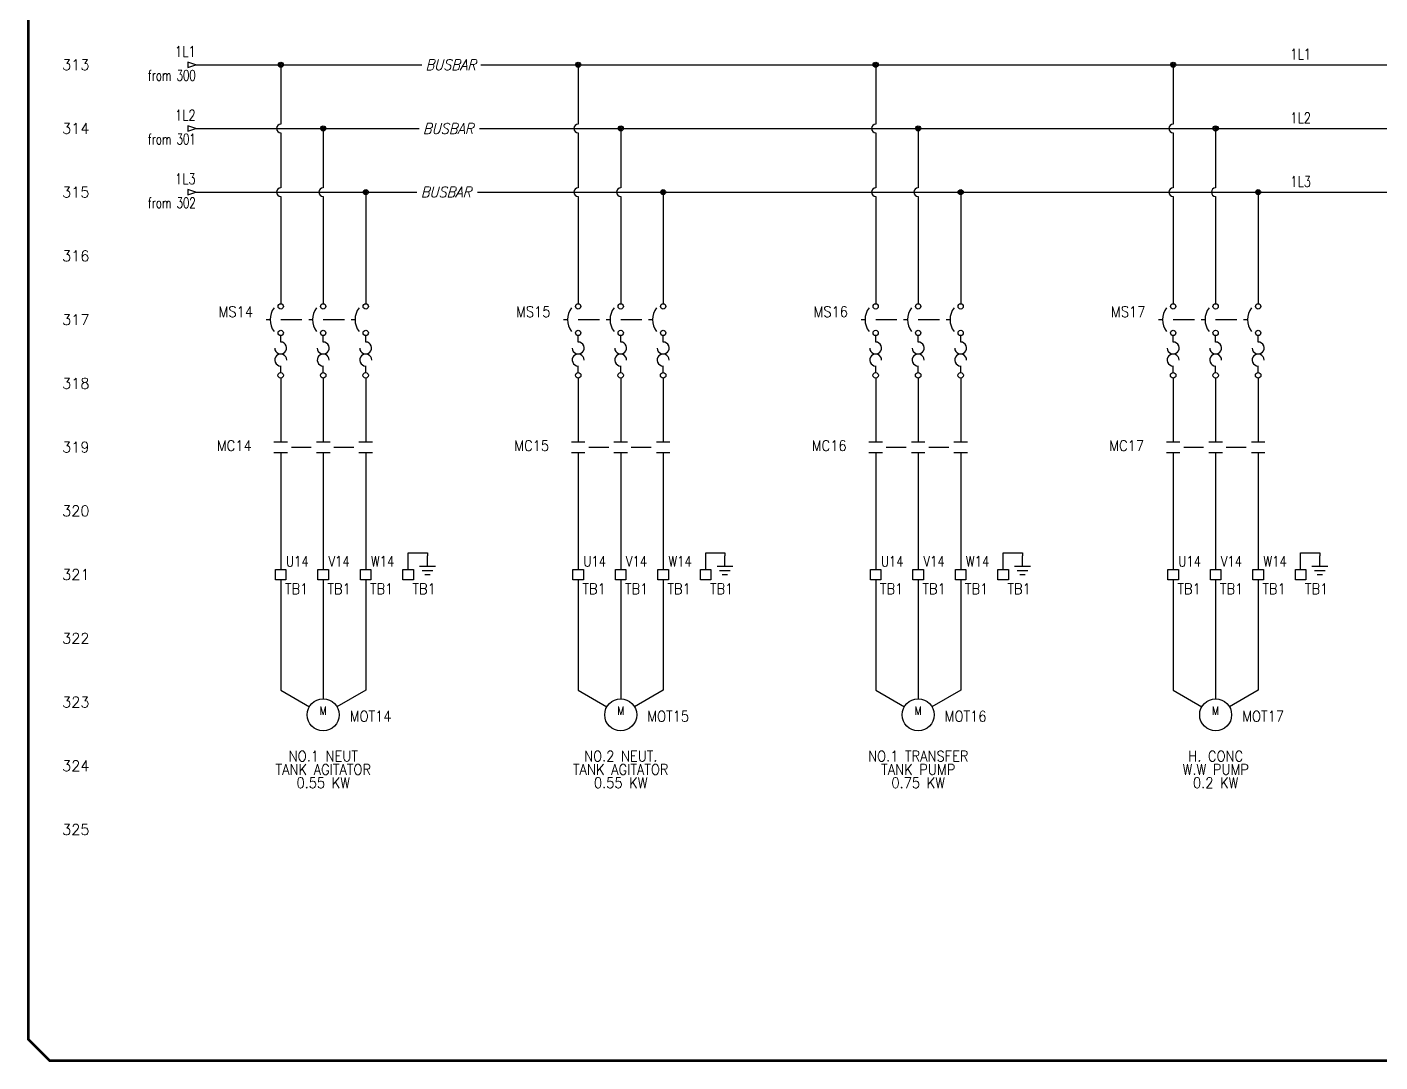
# Model space of a CAD drawing. Header units: inches. Extents: x 0 to 33.5, y 0 to 22.4.
# Drawn here: x 0.02 to 15.93, y 0.02 to 12.19 of the extents above; entities that cross this region are included whole.
import ezdxf
from ezdxf.enums import TextEntityAlignment as Align

# ---------------------------------------------------------------- set-up
doc = ezdxf.new("R2010")
doc.units = ezdxf.units.IN
doc.header["$MEASUREMENT"] = 0
for name, color, linetype in [('DESC', 150, 'Continuous'), ('LINK', 9, 'Continuous'), ('MISC', 7, 'Continuous'), ('SYMS', 7, 'Continuous'), ('TAGS', 150, 'Continuous'), ('TERMS', 123, 'Continuous'), ('TITLE', 7, 'Continuous'), ('WIRENO', 72, 'Continuous'), ('WIREREF_DEST', 52, 'Continuous'), ('WIRES', 7, 'Continuous'), ('XREF', 7, 'Continuous')]:
    doc.layers.add(name, color=color, linetype=linetype)
doc.styles.add('ITALIC', font='ITALIC')
doc.styles.add('SIMPLEX', font='SIMPLEX')
doc.styles.get("Standard").update_dxf_attribs({"font": 'arial.ttf'})
doc.styles.add('WD', font='romans.shx')

# ---------------------------------------------------------------- blocks, each defined once
blk = doc.blocks.new('Drawing01')
at = {"layer": 'TITLE', "const_width": 0.0312}
blk.add_lwpolyline([(30.594, 0.281), (30.594, 22.177), (30.344, 22.427), (0.281, 22.427), (0.031, 22.177), (0.031, 0.281), (0.281, 0.031), (30.344, 0.031)], close=True, dxfattribs=at)
at = {"layer": 'TITLE', "color": 1, "style": 'ITALIC'}
for tag, height, p in [('TITLE#1', 0.125, (32.156, 3.406)), ('TITLE#2', 0.125, (32.156, 3.204)), ('TITLE#3', 0.125, (32.156, 3.001)), ('TITLE#4', 0.125, (32.156, 2.799)), ('DWG#', 0.2, (32.156, 0.826))]:
    blk.add_attdef(tag, text='', height=height, dxfattribs=at).set_placement(p, align=Align.CENTER)
at = {"layer": 'TITLE', "color": 1, "style": 'SIMPLEX'}
blk.add_attdef('CAD#', (30.826, 1.958), '', height=0.0938, rotation=90, dxfattribs=at)
at = {"layer": 'TITLE', "color": 1}
for tag, p, height, style in [('ENGINEER', (31.237, 1.958), 0.0938, 'ITALIC'), ('CHKDBY', (32.424, 1.958), 0.0938, 'ITALIC'), ('JOB#', (31.464, 1.644), 0.0938, 'SIMPLEX'), ('DRAWNBY', (32.494, 1.644), 0.0938, 'ITALIC'), ('SCALE', (31.353, 1.344), 0.0938, 'SIMPLEX'), ('DATE', (32.408, 1.344), 0.0938, 'SIMPLEX'), ('SHTS', (32.532, 0.25), 0.2, 'ITALIC')]:
    blk.add_attdef(tag, p, '', height=height, dxfattribs=dict(at, style=style))
at = {"layer": 'TITLE', "color": 1, "style": 'ITALIC'}
blk.add_attdef('SH#', text='', height=0.2, dxfattribs=at).set_placement((31.881, 0.25), align=Align.RIGHT)
at = {"layer": 'TITLE', "color": 7, "flags": 9}
blk.add_attdef('WD_TB', (31.219, 0.031), '', height=0.125, dxfattribs=at)
blk = doc.blocks.new('WDDOT')
for radius in [0.03, 0.0187, 0.00929]:
    blk.add_circle((0, 0), radius)
blk = doc.blocks.new('WD_WNH')
at = {"linetype": 'Continuous', "style": 'WD', "width": 0.8}
blk.add_attdef('WIRENO', text='', height=0.125, dxfattribs=at).set_placement((0, 0.062), align=Align.CENTER)
at = {"style": 'WD', "flags": 1}
for tag, p in [('W01USER', (0, 0.078)), ('W02USER', (0, 0.07)), ('W03USER', (0, 0.062)), ('W04USER', (0, 0.055)), ('W05USER', (0, 0.047)), ('W06USER', (0, 0.039)), ('W07USER', (0, 0.031)), ('W08USER', (0, 0.023)), ('W09USER', (0, 0.016)), ('W10USER', (0, 0.008))]:
    blk.add_attdef(tag, text='', height=0.005, dxfattribs=at).set_placement(p, align=Align.CENTER)
blk = doc.blocks.new('VMO13')
blk.add_circle((0, 0), 0.188)
at = {"style": 'WD'}
for tag, p, width in [('INST', (0.318, 0.263), 0.7), ('LOC', (0.318, 0.094), 0.7), ('TAG1', (0.312, -0.079), 0.9)]:
    blk.add_attdef(tag, p, '', height=0.125, dxfattribs=dict(at, width=width))
at = {"style": 'WD', "flags": 9}
blk.add_attdef('FAMILY', text='', height=0.01, dxfattribs=at).set_placement((-0.005, 0.17), align=Align.CENTER)
at = {"linetype": 'Continuous', "style": 'WD', "flags": 1}
for tag, p in [('CAT', (0, 0.159)), ('MFG', (0, 0.14))]:
    blk.add_attdef(tag, text='', height=0.01, dxfattribs=at).set_placement(p, align=Align.MIDDLE)
at = {"style": 'WD', "flags": 1}
for tag, p in [('X2TERM02', (0, 0.188)), ('X0TERM03', (-0.162, 0.094)), ('X0TERM01', (0.162, 0.094)), ('X0TERM04', (0.133, -0.133))]:
    blk.add_attdef(tag, p, '', height=0.0125, dxfattribs=at)
at = {"style": 'WD'}
for tag, height, width, p in [('RATING1', 0.1, 0.8, (0, 0)), ('DESC1', 0.125, 0.9, (0.001, -0.549)), ('DESC2', 0.125, 0.9, (0.001, -0.706)), ('DESC3', 0.125, 0.9, (0.001, -0.862)), ('RATING3', 0.125, 0.8, (0.001, -1.018)), ('RATING4', 0.125, 0.8, (0.001, -1.174)), ('WDTAGALT', 0.125, 0.7, (0, -1.344))]:
    blk.add_attdef(tag, text='', height=height, dxfattribs=dict(at, width=width)).set_placement(p, align=Align.CENTER)
at = {"linetype": 'Continuous', "style": 'WD', "flags": 9}
blk.add_attdef('ASSYCODE', text='', height=0.01, dxfattribs=at).set_placement((0, 0.125), align=Align.CENTER)
at = {"style": 'WD', "width": 0.8}
blk.add_attdef('RATING2', text='', height=0.1, dxfattribs=at).set_placement((0, -0.031), align=Align.TOP_CENTER)
blk = doc.blocks.new('VCB11TH')
for p, q in [((-0.171, 0), (-0.125, 0)), ((0, -0.264), (0, -0.188)), ((0, -0.623), (0, -0.545))]:
    blk.add_line(p, q)
for centre, radius in [((0, 0.156), 0.0312), ((0, -0.156), 0.0312), ((0, -0.655), 0.0322)]:
    blk.add_circle(centre, radius)
for centre, radius, start, end in [((0.109, 0), 0.234, 143.1301, 216.8699), ((0, -0.334), 0.0703, 180, 90.001), ((0, -0.475), 0.0703, 0.001, 270.002)]:
    blk.add_arc(centre, radius, start, end)
at = {"style": 'WD'}
for tag, width, p in [('INST', 0.7, (-0.328, 0.406)), ('LOC', 0.7, (-0.328, 0.219)), ('TAG1', 0.9, (-0.326, 0.031)), ('RATING1', 0.7, (-0.328, -0.156)), ('DESC1', 0.7, (-0.328, -0.344)), ('DESC2', 0.7, (-0.328, -0.531))]:
    blk.add_attdef(tag, text='', height=0.125, dxfattribs=dict(at, width=width)).set_placement(p, align=Align.RIGHT)
for tag, height, flags, p in [('TERM01', 0.125, 8, (-0.055, 0.238)), ('CONTACT', 0.01, 9, (-0.129, -0.131)), ('FAMILY', 0.01, 9, (-0.142, -0.036)), ('MFG', 0.01, 9, (-0.142, -0.088)), ('CAT', 0.01, 9, (-0.142, -0.073))]:
    blk.add_attdef(tag, text='', height=height, dxfattribs=dict(at, flags=flags)).set_placement(p, align=Align.RIGHT)
at = {"style": 'WD', "flags": 1}
for tag, p in [('X2TERM01', (0, 0.188)), ('X8TERM02', (0, -0.686))]:
    blk.add_attdef(tag, p, '', height=0.0125, dxfattribs=at)
at = {"style": 'WD'}
for tag, p in [('X4LINK', (-0.25, 0)), ('X1LINK', (0, 0))]:
    blk.add_attdef(tag, p, '', height=0.01, dxfattribs=at)
at = {"style": 'WD', "width": 0.7}
blk.add_attdef('XREF', (0.188, -0.062), '', height=0.125, dxfattribs=at)
at = {"style": 'WD', "flags": 9}
blk.add_attdef('ASSYCODE', text='', height=0.01, dxfattribs=at).set_placement((-0.153, -0.106), align=Align.CENTER)
at = {"style": 'WD', "flags": 8}
blk.add_attdef('TERM02', text='', height=0.125, dxfattribs=at).set_placement((-0.041, -0.712), align=Align.TOP_RIGHT)
blk = doc.blocks.new('VCB21TH')
for p, q in [((-0.171, 0), (-0.125, 0)), ((0, -0.264), (0, -0.188)), ((0, -0.623), (0, -0.545))]:
    blk.add_line(p, q)
for centre, radius in [((0, 0.156), 0.0312), ((0, -0.156), 0.0312), ((0, -0.655), 0.0322)]:
    blk.add_circle(centre, radius)
for centre, radius, start, end in [((0.109, 0), 0.234, 143.1301, 216.8699), ((0, -0.334), 0.0703, 180, 90.001), ((0, -0.475), 0.0703, 0.001, 270.002)]:
    blk.add_arc(centre, radius, start, end)
at = {"style": 'WD'}
for tag, width, p in [('INST', 0.7, (-0.332, 0.406)), ('LOC', 0.7, (-0.332, 0.219)), ('TAG2', 0.9, (-0.33, 0.031)), ('RATING1', 0.7, (-0.328, -0.156)), ('DESC1', 0.7, (-0.328, -0.344)), ('DESC2', 0.7, (-0.328, -0.531))]:
    blk.add_attdef(tag, text='', height=0.125, dxfattribs=dict(at, width=width)).set_placement(p, align=Align.RIGHT)
for tag, height, flags, p in [('TERM01', 0.125, 8, (-0.055, 0.238)), ('CONTACT', 0.01, 9, (-0.129, -0.058)), ('FAMILY', 0.01, 9, (-0.142, -0.036))]:
    blk.add_attdef(tag, text='', height=height, dxfattribs=dict(at, flags=flags)).set_placement(p, align=Align.RIGHT)
at = {"style": 'WD', "flags": 1}
for tag, p in [('X2TERM01', (0, 0.188)), ('X8TERM02', (0, -0.686))]:
    blk.add_attdef(tag, p, '', height=0.0125, dxfattribs=at)
at = {"style": 'WD'}
for tag, p in [('X4LINK', (-0.25, 0)), ('X1LINK', (0, 0))]:
    blk.add_attdef(tag, p, '', height=0.01, dxfattribs=at)
at = {"style": 'WD', "width": 0.7}
blk.add_attdef('XREF', (0.188, -0.062), '', height=0.125, dxfattribs=at)
at = {"style": 'WD', "flags": 8}
blk.add_attdef('TERM02', text='', height=0.125, dxfattribs=at).set_placement((-0.041, -0.712), align=Align.TOP_RIGHT)
blk = doc.blocks.new('VMS21')
for p, q in [((-0.08, 0.062), (0.08, 0.062)), ((-0.08, -0.062), (0.08, -0.062))]:
    blk.add_line(p, q)
at = {"style": 'WD'}
for tag, width, p in [('INST', 0.7, (-0.344, 0.312)), ('LOC', 0.7, (-0.344, 0.125)), ('TAG2', 0.9, (-0.342, -0.045)), ('XREF', 0.7, (-0.34, -0.219)), ('DESC1', 0.7, (-0.34, -0.406)), ('DESC2', 0.7, (-0.34, -0.594)), ('DESC3', 0.7, (-0.34, -0.781))]:
    blk.add_attdef(tag, text='', height=0.125, dxfattribs=dict(at, width=width)).set_placement(p, align=Align.RIGHT)
at = {"style": 'WD', "width": 0.9, "flags": 8}
blk.add_attdef('TERM01', text='', height=0.125, dxfattribs=at).set_placement((-0.031, 0.125), align=Align.RIGHT)
at = {"style": 'WD'}
for tag, p, height, flags in [('FAMILY', (-0.181, 0.003), 0.01, 9), ('X2TERM01', (0, 0.062), 0.0125, 1), ('CONTACT', (-0.181, -0.014), 0.01, 1), ('X8TERM02', (0, -0.062), 0.0125, 1)]:
    blk.add_attdef(tag, p, '', height=height, dxfattribs=dict(at, flags=flags))
for tag, p in [('X4LINK', (-0.141, 0)), ('X1LINK', (0.125, 0))]:
    blk.add_attdef(tag, p, '', height=0.01, dxfattribs=at)
at = {"style": 'WD', "width": 0.9, "flags": 8}
blk.add_attdef('TERM02', text='', height=0.125, dxfattribs=at).set_placement((-0.031, -0.125), align=Align.TOP_RIGHT)
blk = doc.blocks.new('VT0001')
for p, q in [((-0.062, 0.062), (0.062, 0.062)), ((-0.062, -0.062), (-0.062, 0.062)), ((0.062, 0.062), (0.062, -0.062)), ((0.062, -0.062), (-0.062, -0.062))]:
    blk.add_line(p, q)
at = {"style": 'WD'}
for tag, p, width in [('INST', (0.062, 0.42), 0.7), ('LOC', (0.062, 0.25), 0.7), ('DESC1', (0.05, -0.385), 0.8)]:
    blk.add_attdef(tag, p, '', height=0.125, dxfattribs=dict(at, width=width))
at = {"linetype": 'Continuous', "style": 'WD'}
for tag, p, height, width, flags in [('TERM01', (0.062, 0.094), 0.125, 0.8, 8), ('TAGSTRIP', (0.05, -0.229), 0.125, 0.9, 8), ('CAT', (0.213, -0.406), 0.109, 0.8, 1), ('DESC2', (0.05, -0.541), 0.125, 0.8, 8), ('DESC3', (0.05, -0.698), 0.125, 0.8, 8)]:
    blk.add_attdef(tag, p, '', height=height, dxfattribs=dict(at, width=width, flags=flags))
at = {"style": 'WD', "flags": 1}
for tag, p, height in [('X4TERM01', (-0.062, 0), 0.0125), ('X4TERMDESC01', (-0.055, -0.023), 0.025), ('X2TERMDESC01', (-0.006, 0.029), 0.025), ('STRIPSEQ', (0, 0), 0.00125), ('X2TERM01', (0, 0.062), 0.0125), ('X2PIN01', (0.033, 0.084), 0.0125), ('X1TERMDESC01', (0.039, 0.007), 0.025), ('X1TERM01', (0.062, 0), 0.0125), ('X1PIN01', (0.087, 0.016), 0.0125), ('X4PIN01', (-0.114, -0.038), 0.0125), ('LINKTERM', (0, -0.002), 0.00125), ('X8TERM01', (0, -0.062), 0.0125), ('X8TERMDESC01', (0, -0.054), 0.025), ('X8PIN01', (0.026, -0.096), 0.0125)]:
    blk.add_attdef(tag, p, '', height=height, dxfattribs=at)
at = {"linetype": 'Continuous', "style": 'WD', "width": 0.8, "flags": 1}
blk.add_attdef('MFG', text='', height=0.109, dxfattribs=at).set_placement((0.088, -0.406), align=Align.RIGHT)
at = {"style": 'WD', "width": 0.7, "flags": 1}
blk.add_attdef('ASSYCODE', (0.062, -0.281), '', height=0.01, dxfattribs=at)
blk = doc.blocks.new('HT0001')
for p, q in [((-0.062, 0.062), (0.062, 0.062)), ((-0.062, -0.062), (-0.062, 0.062)), ((0.062, 0.062), (0.062, -0.062)), ((0.062, -0.062), (-0.062, -0.062))]:
    blk.add_line(p, q)
at = {"style": 'WD'}
for tag, p, width in [('INST', (0.062, 0.42), 0.7), ('LOC', (0.062, 0.25), 0.7), ('DESC1', (0.05, -0.385), 0.8)]:
    blk.add_attdef(tag, p, '', height=0.125, dxfattribs=dict(at, width=width))
at = {"linetype": 'Continuous', "style": 'WD'}
for tag, p, height, width, flags in [('TERM01', (0.062, 0.094), 0.125, 0.8, 8), ('TAGSTRIP', (0.05, -0.229), 0.125, 0.9, 8), ('CAT', (0.213, -0.406), 0.109, 0.8, 1), ('DESC2', (0.05, -0.541), 0.125, 0.8, 8), ('DESC3', (0.05, -0.698), 0.125, 0.8, 8)]:
    blk.add_attdef(tag, p, '', height=height, dxfattribs=dict(at, width=width, flags=flags))
at = {"style": 'WD', "flags": 1}
for tag, p, height in [('X4TERM01', (-0.062, 0), 0.0125), ('X4TERMDESC01', (-0.055, -0.023), 0.025), ('X2TERMDESC01', (-0.006, 0.029), 0.025), ('STRIPSEQ', (0, 0), 0.00125), ('X2TERM01', (0, 0.062), 0.0125), ('X2PIN01', (0.033, 0.084), 0.0125), ('X1TERMDESC01', (0.039, 0.007), 0.025), ('X1TERM01', (0.062, 0), 0.0125), ('X1PIN01', (0.087, 0.016), 0.0125), ('X4PIN01', (-0.114, -0.038), 0.0125), ('LINKTERM', (0, -0.002), 0.00125), ('X8TERM01', (0, -0.062), 0.0125), ('X8TERMDESC01', (0, -0.054), 0.025), ('X8PIN01', (0.026, -0.096), 0.0125)]:
    blk.add_attdef(tag, p, '', height=height, dxfattribs=at)
at = {"linetype": 'Continuous', "style": 'WD', "width": 0.8, "flags": 1}
blk.add_attdef('MFG', text='', height=0.109, dxfattribs=at).set_placement((0.088, -0.406), align=Align.RIGHT)
at = {"style": 'WD', "width": 0.7, "flags": 1}
blk.add_attdef('ASSYCODE', (0.062, -0.281), '', height=0.01, dxfattribs=at)
blk = doc.blocks.new('VGND2')
for p, q in [((0, -0.125), (0, 0)), ((0.09375, -0.125), (-0.09375, -0.125)), ((-0.0625, -0.171875), (0.0625, -0.171875)), ((-0.03125, -0.21875), (0.03125, -0.21875))]:
    blk.add_line(p, q)
at = {"style": 'WD', "width": 0.8}
for tag, p in [('INST', (0.15625, 0.125)), ('LOC', (0.15625, -0.03125)), ('TAG1', (0.15625, -0.1875)), ('DESC1', (0.15625, -0.34375)), ('DESC2', (0.15625, -0.5))]:
    blk.add_attdef(tag, text='', height=0.125, dxfattribs=at).set_placement(p, align=Align.MIDDLE_LEFT)
at = {"style": 'WD', "flags": 1}
for tag in ['ASSYCODE', 'X2TERM01', 'CAT', 'FAMILY', 'MFG']:
    blk.add_attdef(tag, (0, 0), '', height=0.01, dxfattribs=at)
blk = doc.blocks.new('HT0_LGENERIC')
at = {"style": 'WD', "oblique": 15, "width": 0.9}
blk.add_attdef('COLOR', text='', height=0.125, dxfattribs=at).set_placement((0, 0), align=Align.MIDDLE_CENTER)
at = {"color": 7, "style": 'WD'}
for tag, p in [('X4_TINY_DOT_DONT_REMOVE', (-0.125, 0)), ('X1_TINY_DOT_DONT_REMOVE', (0.125, 0))]:
    blk.add_attdef(tag, p, '', height=0.0001, dxfattribs=at)
at = {"style": 'WD', "flags": 1}
for tag, p in [('X4TERM01', (-0.125, 0)), ('X1TERM01', (0.125, 0))]:
    blk.add_attdef(tag, p, '', height=0.01, dxfattribs=at)
blk = doc.blocks.new('HA1D3')
blk.add_lwpolyline([(-0.094, 0), (-0.094, -0.031), (0, 0), (-0.094, 0.031), (-0.094, 0)])
at = {"style": 'WD', "width": 0.8, "flags": 8}
blk.add_attdef('WIRENO', text='', height=0.125, dxfattribs=at).set_placement((0, 0.094), align=Align.RIGHT)
at = {"style": 'WD', "flags": 1}
blk.add_attdef('SIGCODE', text='', height=0.01, dxfattribs=at).set_placement((-0.02, 0.047), align=Align.RIGHT)
blk.add_attdef('X1TERM01', (0, 0), '', height=0.01, dxfattribs=at)
at = {"style": 'WD', "width": 0.7}
for tag, p in [('XREF', (0, -0.188)), ('DESC1', (0, -0.375))]:
    blk.add_attdef(tag, text='', height=0.125, dxfattribs=at).set_placement(p, align=Align.RIGHT)

msp = doc.modelspace()

# ---------------------------------------------------------------- linework, layer by layer
at = {"layer": 'LINK'}
for points in [[(3, 8.75), (3.25, 8.75)], [(3.5, 8.75), (3.75, 8.75)], [(6.5, 8.75), (6.75, 8.75)], [(7, 8.75), (7.25, 8.75)], [(10, 8.75), (10.25, 8.75)], [(10.5, 8.75), (10.75, 8.75)], [(13.5, 8.75), (13.75, 8.75)], [(14, 8.75), (14.25, 8.75)], [(3.125, 7.25), (3.359, 7.25)], [(3.625, 7.25), (3.859, 7.25)], [(6.625, 7.25), (6.859, 7.25)], [(7.125, 7.25), (7.359, 7.25)], [(10.125, 7.25), (10.359, 7.25)], [(10.625, 7.25), (10.859, 7.25)], [(13.625, 7.25), (13.859, 7.25)], [(14.125, 7.25), (14.359, 7.25)]]:
    msp.add_lwpolyline(points, dxfattribs=at)
at = {"layer": 'WIRES'}
for p, q in [((2, 11.75), (4.66, 11.75)), ((3, 11.75), (3, 11.05)), ((5.353, 11.75), (28, 11.75)), ((6.5, 11.75), (6.5, 11.05)), ((10, 11.75), (10, 11.05)), ((13.5, 11.75), (13.5, 11.05)), ((2, 11), (4.628, 11)), ((3.5, 11), (3.5, 10.3)), ((5.339, 11), (28, 11)), ((7, 11), (7, 10.3)), ((10.5, 11), (10.5, 10.3)), ((14, 11), (14, 10.3)), ((3, 10.95), (3, 10.3)), ((6.5, 10.95), (6.5, 10.3)), ((10, 10.95), (10, 10.3)), ((13.5, 10.95), (13.5, 10.3)), ((2, 10.25), (4.603, 10.25)), ((3, 10.2), (3, 8.938)), ((3.5, 10.2), (3.5, 8.938)), ((4, 10.25), (4, 8.938)), ((5.314, 10.25), (28, 10.25)), ((6.5, 10.2), (6.5, 8.938)), ((7, 10.2), (7, 8.938)), ((7.5, 10.25), (7.5, 8.938)), ((10, 10.2), (10, 8.938)), ((10.5, 10.2), (10.5, 8.938)), ((11, 10.25), (11, 8.938)), ((13.5, 10.2), (13.5, 8.938)), ((14, 10.2), (14, 8.938)), ((14.5, 10.25), (14.5, 8.938)), ((3, 8.064), (3, 7.312)), ((3.5, 8.064), (3.5, 7.312)), ((4, 8.064), (4, 7.312)), ((6.5, 8.064), (6.5, 7.312)), ((7, 8.064), (7, 7.312)), ((7.5, 8.064), (7.5, 7.312)), ((10, 8.064), (10, 7.312)), ((10.5, 8.064), (10.5, 7.312)), ((11, 8.064), (11, 7.312)), ((13.5, 8.064), (13.5, 7.312)), ((14, 8.064), (14, 7.312)), ((14.5, 8.064), (14.5, 7.312)), ((3, 7.188), (3, 5.812)), ((3.5, 7.188), (3.5, 5.812)), ((4, 7.188), (4, 5.812)), ((6.5, 7.188), (6.5, 5.812)), ((7, 7.188), (7, 5.812)), ((7.5, 7.188), (7.5, 5.812)), ((10, 7.188), (10, 5.812)), ((10.5, 7.188), (10.5, 5.812)), ((11, 7.188), (11, 5.812)), ((13.5, 7.188), (13.5, 5.812)), ((14, 7.188), (14, 5.812)), ((14.5, 7.188), (14.5, 5.812)), ((4.5, 5.812), (4.5, 6.007)), ((4.5, 6.007), (4.727, 6.007)), ((4.727, 6.007), (4.727, 5.97)), ((8, 5.812), (8, 6.007)), ((8, 6.007), (8.227, 6.007)), ((8.227, 6.007), (8.227, 5.97)), ((11.5, 5.812), (11.5, 6.007)), ((11.5, 6.007), (11.727, 6.007)), ((11.727, 6.007), (11.727, 5.97)), ((15, 5.812), (15, 6.007)), ((15, 6.007), (15.227, 6.007)), ((15.227, 6.007), (15.227, 5.97)), ((3, 5.688), (3, 4.389)), ((3.5, 5.688), (3.5, 4.287)), ((4, 5.688), (4, 4.389)), ((6.5, 5.688), (6.5, 4.389)), ((7, 5.688), (7, 4.287)), ((7.5, 5.688), (7.5, 4.389)), ((10, 5.688), (10, 4.389)), ((10.5, 5.688), (10.5, 4.287)), ((11, 5.688), (11, 4.389)), ((13.5, 5.688), (13.5, 4.389)), ((14, 5.688), (14, 4.287)), ((14.5, 5.688), (14.5, 4.389)), ((3, 4.389), (3.338, 4.194)), ((4, 4.389), (3.662, 4.194)), ((6.5, 4.389), (6.838, 4.194)), ((7.5, 4.389), (7.162, 4.194)), ((10, 4.389), (10.338, 4.194)), ((11, 4.389), (10.662, 4.194)), ((13.5, 4.389), (13.838, 4.194)), ((14.5, 4.389), (14.162, 4.194))]:
    msp.add_line(p, q, dxfattribs=at)
for centre in [(3, 11), (6.5, 11), (10, 11), (13.5, 11), (3, 10.25), (3.5, 10.25), (6.5, 10.25), (7, 10.25), (10, 10.25), (10.5, 10.25), (13.5, 10.25), (14, 10.25)]:
    msp.add_arc(centre, 0.05, 90, 270, dxfattribs=at)

# ---------------------------------------------------------------- block references
msp.add_blockref('Drawing01', (0, 0))
at = {"layer": 'SYMS'}
ref = msp.add_blockref('HA1D3', (2, 11.75), dxfattribs=at)
ref.add_attrib('WIRENO', '1L1', dxfattribs={"layer": 'WIREREF_DEST', "height": 0.125, "style": 'WD', "width": 0.8, "flags": 8}).set_placement((2, 11.844), align=Align.RIGHT)
ref.add_attrib('XREF', 'from 300', dxfattribs={"layer": 'XREF', "height": 0.125, "style": 'WD', "width": 0.7}).set_placement((2, 11.562), align=Align.RIGHT)
for name, p in [('WDDOT', (3, 11.75)), ('WDDOT', (6.5, 11.75)), ('WDDOT', (10, 11.75)), ('WDDOT', (13.5, 11.75)), ('WDDOT', (3.5, 11)), ('WDDOT', (7, 11)), ('WDDOT', (10.5, 11)), ('WDDOT', (14, 11)), ('WDDOT', (4, 10.25)), ('WDDOT', (7.5, 10.25)), ('WDDOT', (11, 10.25)), ('WDDOT', (14.5, 10.25)), ('VCB21TH', (3.5, 8.75)), ('VCB21TH', (4, 8.75)), ('VCB21TH', (7, 8.75)), ('VCB21TH', (7.5, 8.75)), ('VCB21TH', (10.5, 8.75)), ('VCB21TH', (11, 8.75)), ('VCB21TH', (14, 8.75)), ('VCB21TH', (14.5, 8.75)), ('VMS21', (3.5, 7.25)), ('VMS21', (4, 7.25)), ('VMS21', (7, 7.25)), ('VMS21', (7.5, 7.25)), ('VMS21', (10.5, 7.25)), ('VMS21', (11, 7.25)), ('VMS21', (14, 7.25)), ('VMS21', (14.5, 7.25)), ('VGND2', (4.727, 5.97)), ('VGND2', (8.227, 5.97)), ('VGND2', (11.727, 5.97)), ('VGND2', (15.227, 5.97))]:
    msp.add_blockref(name, p, dxfattribs=at)
ref = msp.add_blockref('HT0_LGENERIC', (5, 11.75), dxfattribs=at)
ref.add_attrib('X1_TINY_DOT_DONT_REMOVE', '.', (5.369, 11.75), dxfattribs={"layer": 'MISC', "color": 7, "height": 0.0001, "style": 'WD'})
ref.add_attrib('X4_TINY_DOT_DONT_REMOVE', '.', (4.658, 11.75), dxfattribs={"layer": 'MISC', "color": 7, "height": 0.0001, "style": 'WD'})
ref.add_attrib('COLOR', 'BUSBAR', dxfattribs={"layer": 'MISC', "height": 0.125, "style": 'WD', "oblique": 15, "width": 0.9}).set_placement((5, 11.75), align=Align.MIDDLE_CENTER)
ref = msp.add_blockref('HA1D3', (2, 11), dxfattribs=at)
ref.add_attrib('WIRENO', '1L2', dxfattribs={"layer": 'WIREREF_DEST', "height": 0.125, "style": 'WD', "width": 0.8, "flags": 8}).set_placement((2, 11.094), align=Align.RIGHT)
ref.add_attrib('XREF', 'from 301', dxfattribs={"layer": 'XREF', "height": 0.125, "style": 'WD', "width": 0.7}).set_placement((2, 10.812), align=Align.RIGHT)
ref = msp.add_blockref('HT0_LGENERIC', (4.97, 10.998), dxfattribs=at)
ref.add_attrib('X1_TINY_DOT_DONT_REMOVE', '.', (5.339, 10.998), dxfattribs={"layer": 'MISC', "color": 7, "height": 0.0001, "style": 'WD'})
ref.add_attrib('X4_TINY_DOT_DONT_REMOVE', '.', (4.628, 10.998), dxfattribs={"layer": 'MISC', "color": 7, "height": 0.0001, "style": 'WD'})
ref.add_attrib('COLOR', 'BUSBAR', dxfattribs={"layer": 'MISC', "height": 0.125, "style": 'WD', "oblique": 15, "width": 0.9}).set_placement((4.97, 10.998), align=Align.MIDDLE_CENTER)
ref = msp.add_blockref('HA1D3', (2, 10.25), dxfattribs=at)
ref.add_attrib('WIRENO', '1L3', dxfattribs={"layer": 'WIREREF_DEST', "height": 0.125, "style": 'WD', "width": 0.8, "flags": 8}).set_placement((2, 10.344), align=Align.RIGHT)
ref.add_attrib('XREF', 'from 302', dxfattribs={"layer": 'XREF', "height": 0.125, "style": 'WD', "width": 0.7}).set_placement((2, 10.062), align=Align.RIGHT)
ref = msp.add_blockref('HT0_LGENERIC', (4.945, 10.252), dxfattribs=at)
ref.add_attrib('X1_TINY_DOT_DONT_REMOVE', '.', (5.314, 10.252), dxfattribs={"layer": 'MISC', "color": 7, "height": 0.0001, "style": 'WD'})
ref.add_attrib('X4_TINY_DOT_DONT_REMOVE', '.', (4.603, 10.252), dxfattribs={"layer": 'MISC', "color": 7, "height": 0.0001, "style": 'WD'})
ref.add_attrib('COLOR', 'BUSBAR', dxfattribs={"layer": 'MISC', "height": 0.125, "style": 'WD', "oblique": 15, "width": 0.9}).set_placement((4.945, 10.252), align=Align.MIDDLE_CENTER)
ref = msp.add_blockref('VCB11TH', (3, 8.75), dxfattribs=at)
ref.add_attrib('TAG1', 'MS14', dxfattribs={"layer": 'TAGS', "height": 0.125, "style": 'WD', "width": 0.9}).set_placement((2.674, 8.781), align=Align.RIGHT)
ref = msp.add_blockref('VCB11TH', (6.5, 8.75), dxfattribs=at)
ref.add_attrib('TAG1', 'MS15', dxfattribs={"layer": 'TAGS', "height": 0.125, "style": 'WD', "width": 0.9}).set_placement((6.174, 8.781), align=Align.RIGHT)
ref = msp.add_blockref('VCB11TH', (10, 8.75), dxfattribs=at)
ref.add_attrib('TAG1', 'MS16', dxfattribs={"layer": 'TAGS', "height": 0.125, "style": 'WD', "width": 0.9}).set_placement((9.674, 8.781), align=Align.RIGHT)
ref = msp.add_blockref('VCB11TH', (13.5, 8.75), dxfattribs=at)
ref.add_attrib('TAG1', 'MS17', dxfattribs={"layer": 'TAGS', "height": 0.125, "style": 'WD', "width": 0.9}).set_placement((13.174, 8.781), align=Align.RIGHT)
ref = msp.add_blockref('VMS21', (3, 7.25), dxfattribs=at)
ref.add_attrib('TAG2', 'MC14', dxfattribs={"layer": 'TAGS', "height": 0.125, "style": 'WD', "width": 0.9}).set_placement((2.658, 7.205), align=Align.RIGHT)
ref = msp.add_blockref('VMS21', (6.5, 7.25), dxfattribs=at)
ref.add_attrib('TAG2', 'MC15', dxfattribs={"layer": 'TAGS', "height": 0.125, "style": 'WD', "width": 0.9}).set_placement((6.158, 7.205), align=Align.RIGHT)
ref = msp.add_blockref('VMS21', (10, 7.25), dxfattribs=at)
ref.add_attrib('TAG2', 'MC16', dxfattribs={"layer": 'TAGS', "height": 0.125, "style": 'WD', "width": 0.9}).set_placement((9.658, 7.205), align=Align.RIGHT)
ref = msp.add_blockref('VMS21', (13.5, 7.25), dxfattribs=at)
ref.add_attrib('TAG2', 'MC17', dxfattribs={"layer": 'TAGS', "height": 0.125, "style": 'WD', "width": 0.9}).set_placement((13.158, 7.205), align=Align.RIGHT)
ref = msp.add_blockref('VT0001', (3, 5.75), dxfattribs=at)
ref.add_attrib('TERM01', 'U14', (3.062, 5.844), dxfattribs={"layer": 'TERMS', "linetype": 'Continuous', "height": 0.125, "style": 'WD', "width": 0.8, "flags": 8})
ref.add_attrib('TAGSTRIP', 'TB1', (3.05, 5.521), dxfattribs={"layer": 'TAGS', "linetype": 'Continuous', "height": 0.125, "style": 'WD', "width": 0.9, "flags": 8})
ref = msp.add_blockref('VT0001', (3.5, 5.75), dxfattribs=at)
ref.add_attrib('TERM01', 'V14', (3.562, 5.844), dxfattribs={"layer": 'TERMS', "linetype": 'Continuous', "height": 0.125, "style": 'WD', "width": 0.8, "flags": 8})
ref.add_attrib('TAGSTRIP', 'TB1', (3.55, 5.521), dxfattribs={"layer": 'TAGS', "linetype": 'Continuous', "height": 0.125, "style": 'WD', "width": 0.9, "flags": 8})
ref = msp.add_blockref('VT0001', (4, 5.75), dxfattribs=at)
ref.add_attrib('TERM01', 'W14', (4.062, 5.844), dxfattribs={"layer": 'TERMS', "linetype": 'Continuous', "height": 0.125, "style": 'WD', "width": 0.8, "flags": 8})
ref.add_attrib('TAGSTRIP', 'TB1', (4.05, 5.521), dxfattribs={"layer": 'TAGS', "linetype": 'Continuous', "height": 0.125, "style": 'WD', "width": 0.9, "flags": 8})
ref = msp.add_blockref('VT0001', (6.5, 5.75), dxfattribs=at)
ref.add_attrib('TERM01', 'U14', (6.562, 5.844), dxfattribs={"layer": 'TERMS', "linetype": 'Continuous', "height": 0.125, "style": 'WD', "width": 0.8, "flags": 8})
ref.add_attrib('TAGSTRIP', 'TB1', (6.55, 5.521), dxfattribs={"layer": 'TAGS', "linetype": 'Continuous', "height": 0.125, "style": 'WD', "width": 0.9, "flags": 8})
ref = msp.add_blockref('VT0001', (7, 5.75), dxfattribs=at)
ref.add_attrib('TERM01', 'V14', (7.062, 5.844), dxfattribs={"layer": 'TERMS', "linetype": 'Continuous', "height": 0.125, "style": 'WD', "width": 0.8, "flags": 8})
ref.add_attrib('TAGSTRIP', 'TB1', (7.05, 5.521), dxfattribs={"layer": 'TAGS', "linetype": 'Continuous', "height": 0.125, "style": 'WD', "width": 0.9, "flags": 8})
ref = msp.add_blockref('VT0001', (7.5, 5.75), dxfattribs=at)
ref.add_attrib('TERM01', 'W14', (7.562, 5.844), dxfattribs={"layer": 'TERMS', "linetype": 'Continuous', "height": 0.125, "style": 'WD', "width": 0.8, "flags": 8})
ref.add_attrib('TAGSTRIP', 'TB1', (7.55, 5.521), dxfattribs={"layer": 'TAGS', "linetype": 'Continuous', "height": 0.125, "style": 'WD', "width": 0.9, "flags": 8})
ref = msp.add_blockref('VT0001', (10, 5.75), dxfattribs=at)
ref.add_attrib('TERM01', 'U14', (10.062, 5.844), dxfattribs={"layer": 'TERMS', "linetype": 'Continuous', "height": 0.125, "style": 'WD', "width": 0.8, "flags": 8})
ref.add_attrib('TAGSTRIP', 'TB1', (10.05, 5.521), dxfattribs={"layer": 'TAGS', "linetype": 'Continuous', "height": 0.125, "style": 'WD', "width": 0.9, "flags": 8})
ref = msp.add_blockref('VT0001', (10.5, 5.75), dxfattribs=at)
ref.add_attrib('TERM01', 'V14', (10.562, 5.844), dxfattribs={"layer": 'TERMS', "linetype": 'Continuous', "height": 0.125, "style": 'WD', "width": 0.8, "flags": 8})
ref.add_attrib('TAGSTRIP', 'TB1', (10.55, 5.521), dxfattribs={"layer": 'TAGS', "linetype": 'Continuous', "height": 0.125, "style": 'WD', "width": 0.9, "flags": 8})
ref = msp.add_blockref('VT0001', (11, 5.75), dxfattribs=at)
ref.add_attrib('TERM01', 'W14', (11.062, 5.844), dxfattribs={"layer": 'TERMS', "linetype": 'Continuous', "height": 0.125, "style": 'WD', "width": 0.8, "flags": 8})
ref.add_attrib('TAGSTRIP', 'TB1', (11.05, 5.521), dxfattribs={"layer": 'TAGS', "linetype": 'Continuous', "height": 0.125, "style": 'WD', "width": 0.9, "flags": 8})
ref = msp.add_blockref('VT0001', (13.5, 5.75), dxfattribs=at)
ref.add_attrib('TERM01', 'U14', (13.562, 5.844), dxfattribs={"layer": 'TERMS', "linetype": 'Continuous', "height": 0.125, "style": 'WD', "width": 0.8, "flags": 8})
ref.add_attrib('TAGSTRIP', 'TB1', (13.55, 5.521), dxfattribs={"layer": 'TAGS', "linetype": 'Continuous', "height": 0.125, "style": 'WD', "width": 0.9, "flags": 8})
ref = msp.add_blockref('VT0001', (14, 5.75), dxfattribs=at)
ref.add_attrib('TERM01', 'V14', (14.062, 5.844), dxfattribs={"layer": 'TERMS', "linetype": 'Continuous', "height": 0.125, "style": 'WD', "width": 0.8, "flags": 8})
ref.add_attrib('TAGSTRIP', 'TB1', (14.05, 5.521), dxfattribs={"layer": 'TAGS', "linetype": 'Continuous', "height": 0.125, "style": 'WD', "width": 0.9, "flags": 8})
ref = msp.add_blockref('VT0001', (14.5, 5.75), dxfattribs=at)
ref.add_attrib('TERM01', 'W14', (14.562, 5.844), dxfattribs={"layer": 'TERMS', "linetype": 'Continuous', "height": 0.125, "style": 'WD', "width": 0.8, "flags": 8})
ref.add_attrib('TAGSTRIP', 'TB1', (14.55, 5.521), dxfattribs={"layer": 'TAGS', "linetype": 'Continuous', "height": 0.125, "style": 'WD', "width": 0.9, "flags": 8})
ref = msp.add_blockref('HT0001', (4.5, 5.75), dxfattribs=at)
ref.add_attrib('TAGSTRIP', 'TB1', (4.55, 5.521), dxfattribs={"layer": 'TAGS', "linetype": 'Continuous', "height": 0.125, "style": 'WD', "width": 0.9, "flags": 8})
ref = msp.add_blockref('HT0001', (8, 5.75), dxfattribs=at)
ref.add_attrib('TAGSTRIP', 'TB1', (8.05, 5.521), dxfattribs={"layer": 'TAGS', "linetype": 'Continuous', "height": 0.125, "style": 'WD', "width": 0.9, "flags": 8})
ref = msp.add_blockref('HT0001', (11.5, 5.75), dxfattribs=at)
ref.add_attrib('TAGSTRIP', 'TB1', (11.55, 5.521), dxfattribs={"layer": 'TAGS', "linetype": 'Continuous', "height": 0.125, "style": 'WD', "width": 0.9, "flags": 8})
ref = msp.add_blockref('HT0001', (15, 5.75), dxfattribs=at)
ref.add_attrib('TAGSTRIP', 'TB1', (15.05, 5.521), dxfattribs={"layer": 'TAGS', "linetype": 'Continuous', "height": 0.125, "style": 'WD', "width": 0.9, "flags": 8})
ref = msp.add_blockref('VMO13', (3.5, 4.1), dxfattribs=at)
ref.add_attrib('DESC3', '0.55 KW', dxfattribs={"layer": 'DESC', "height": 0.125, "style": 'WD', "width": 0.9}).set_placement((3.501, 3.238), align=Align.CENTER)
ref.add_attrib('RATING1', 'M', dxfattribs={"layer": 'MISC', "height": 0.1, "style": 'WD', "width": 0.8}).set_placement((3.5, 4.1), align=Align.CENTER)
ref.add_attrib('DESC1', 'NO.1 NEUT', dxfattribs={"layer": 'DESC', "height": 0.125, "style": 'WD', "width": 0.9}).set_placement((3.501, 3.551), align=Align.CENTER)
ref.add_attrib('DESC2', 'TANK AGITATOR', dxfattribs={"layer": 'DESC', "height": 0.125, "style": 'WD', "width": 0.9}).set_placement((3.501, 3.394), align=Align.CENTER)
ref.add_attrib('TAG1', 'MOT14', (3.812, 4.021), dxfattribs={"layer": 'TAGS', "height": 0.125, "style": 'WD', "width": 0.9})
ref = msp.add_blockref('VMO13', (7, 4.1), dxfattribs=at)
ref.add_attrib('DESC3', '0.55 KW', dxfattribs={"layer": 'DESC', "height": 0.125, "style": 'WD', "width": 0.9}).set_placement((7.001, 3.238), align=Align.CENTER)
ref.add_attrib('RATING1', 'M', dxfattribs={"layer": 'MISC', "height": 0.1, "style": 'WD', "width": 0.8}).set_placement((7, 4.1), align=Align.CENTER)
ref.add_attrib('DESC1', 'NO.2 NEUT.', dxfattribs={"layer": 'DESC', "height": 0.125, "style": 'WD', "width": 0.9}).set_placement((7.001, 3.551), align=Align.CENTER)
ref.add_attrib('DESC2', 'TANK AGITATOR', dxfattribs={"layer": 'DESC', "height": 0.125, "style": 'WD', "width": 0.9}).set_placement((7.001, 3.394), align=Align.CENTER)
ref.add_attrib('TAG1', 'MOT15', (7.312, 4.021), dxfattribs={"layer": 'TAGS', "height": 0.125, "style": 'WD', "width": 0.9})
ref = msp.add_blockref('VMO13', (10.5, 4.1), dxfattribs=at)
ref.add_attrib('DESC3', '0.75 KW', dxfattribs={"layer": 'DESC', "height": 0.125, "style": 'WD', "width": 0.9}).set_placement((10.501, 3.238), align=Align.CENTER)
ref.add_attrib('RATING1', 'M', dxfattribs={"layer": 'MISC', "height": 0.1, "style": 'WD', "width": 0.8}).set_placement((10.5, 4.1), align=Align.CENTER)
ref.add_attrib('DESC1', 'NO.1 TRANSFER', dxfattribs={"layer": 'DESC', "height": 0.125, "style": 'WD', "width": 0.9}).set_placement((10.501, 3.551), align=Align.CENTER)
ref.add_attrib('DESC2', 'TANK PUMP', dxfattribs={"layer": 'DESC', "height": 0.125, "style": 'WD', "width": 0.9}).set_placement((10.501, 3.394), align=Align.CENTER)
ref.add_attrib('TAG1', 'MOT16', (10.812, 4.021), dxfattribs={"layer": 'TAGS', "height": 0.125, "style": 'WD', "width": 0.9})
ref = msp.add_blockref('VMO13', (14, 4.1), dxfattribs=at)
ref.add_attrib('DESC3', '0.2 KW', dxfattribs={"layer": 'DESC', "height": 0.125, "style": 'WD', "width": 0.9}).set_placement((14.001, 3.238), align=Align.CENTER)
ref.add_attrib('RATING1', 'M', dxfattribs={"layer": 'MISC', "height": 0.1, "style": 'WD', "width": 0.8}).set_placement((14, 4.1), align=Align.CENTER)
ref.add_attrib('DESC1', 'H. CONC', dxfattribs={"layer": 'DESC', "height": 0.125, "style": 'WD', "width": 0.9}).set_placement((14.001, 3.551), align=Align.CENTER)
ref.add_attrib('DESC2', 'W.W PUMP', dxfattribs={"layer": 'DESC', "height": 0.125, "style": 'WD', "width": 0.9}).set_placement((14.001, 3.394), align=Align.CENTER)
ref.add_attrib('TAG1', 'MOT17', (14.312, 4.021), dxfattribs={"layer": 'TAGS', "height": 0.125, "style": 'WD', "width": 0.9})
at = {"layer": 'WIRENO'}
ref = msp.add_blockref('WD_WNH', (15, 11.75), dxfattribs=at)
ref.add_attrib('WIRENO', '1L1', dxfattribs={"linetype": 'Continuous', "height": 0.125, "style": 'WD', "width": 0.8}).set_placement((15, 11.812), align=Align.CENTER)
ref = msp.add_blockref('WD_WNH', (15, 11), dxfattribs=at)
ref.add_attrib('WIRENO', '1L2', dxfattribs={"linetype": 'Continuous', "height": 0.125, "style": 'WD', "width": 0.8}).set_placement((15, 11.062), align=Align.CENTER)
ref = msp.add_blockref('WD_WNH', (15, 10.25), dxfattribs=at)
ref.add_attrib('WIRENO', '1L3', dxfattribs={"linetype": 'Continuous', "height": 0.125, "style": 'WD', "width": 0.8}).set_placement((15, 10.312), align=Align.CENTER)

# ---------------------------------------------------------------- texts
at = {"style": 'WD'}
for s, p in [('313', (0.75, 11.75)), ('314', (0.75, 11)), ('315', (0.75, 10.25)), ('316', (0.75, 9.5)), ('317', (0.75, 8.75)), ('318', (0.75, 8)), ('319', (0.75, 7.25)), ('320', (0.75, 6.5)), ('321', (0.75, 5.75)), ('322', (0.75, 5)), ('323', (0.75, 4.25)), ('324', (0.75, 3.5)), ('325', (0.75, 2.75))]:
    msp.add_text(s, height=0.125, dxfattribs=at).set_placement(p, align=Align.MIDDLE_RIGHT)

doc.saveas('drawing.dxf')
